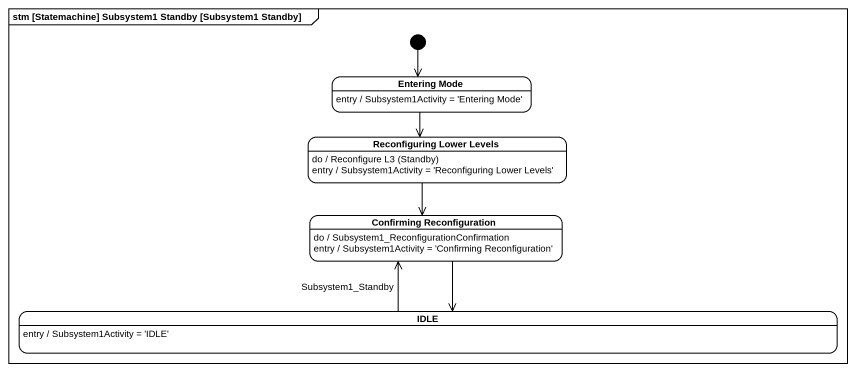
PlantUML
@startuml
mainframe stm [Statemachine] Subsystem1 Standby [Subsystem1 Standby]
hide empty description
state "Entering Mode" as Entering_Mode
Entering_Mode : entry / Subsystem1Activity = 'Entering Mode'
state "Reconfiguring Lower Levels" as Reconfiguring_Lower_Levels
Reconfiguring_Lower_Levels : do / Reconfigure L3 (Standby)
Reconfiguring_Lower_Levels : entry / Subsystem1Activity = 'Reconfiguring Lower Levels'
state "Confirming Reconfiguration" as Confirming_Reconfiguration
Confirming_Reconfiguration : do / Subsystem1_ReconfigurationConfirmation
Confirming_Reconfiguration : entry / Subsystem1Activity = 'Confirming Reconfiguration'
state IDLE
IDLE : entry / Subsystem1Activity = 'IDLE'
[*] --> Entering_Mode
Entering_Mode --> Reconfiguring_Lower_Levels
Reconfiguring_Lower_Levels --> Confirming_Reconfiguration
Confirming_Reconfiguration --> IDLE
IDLE -up-> Confirming_Reconfiguration : Subsystem1_Standby
@enduml
